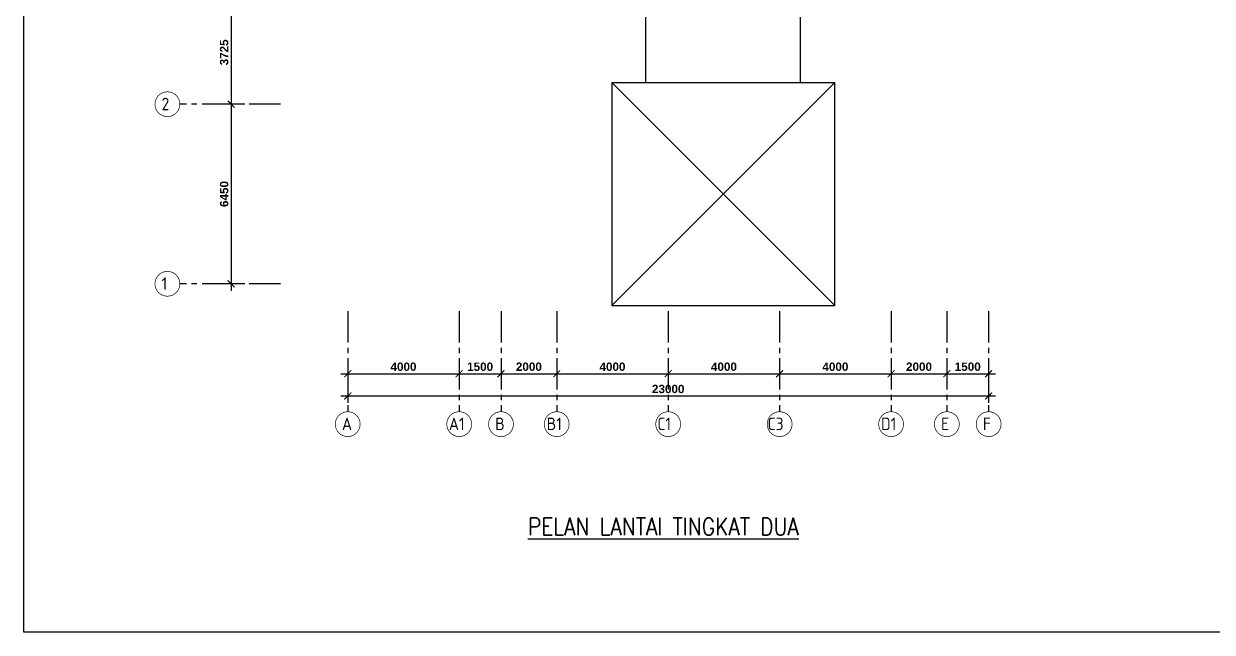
# Model space of a CAD drawing. Header units: inches. Extents: x -86408137 to 595769, y 1041006 to 3160331.
# Drawn here: x 118875 to 161526, y 1043942 to 1065798 of the extents above; entities that cross this region are included whole.
import ezdxf

# ---------------------------------------------------------------- set-up
doc = ezdxf.new("R2010")
doc.units = ezdxf.units.IN
doc.header["$MEASUREMENT"] = 0
doc.linetypes.add('CENTER2', pattern=[1.125, 0.75, -0.125, 0.125, -0.125])
doc.linetypes.add('DASHED2', pattern=[0.375, 0.25, -0.125])
for name, color, linetype in [('DIM', 4, 'Continuous'), ('FF-TEXT', 7, 'Continuous'), ('GRID', 8, 'CENTER2'), ('GRID-TEXT', 8, 'Continuous'), ('ROOF', 2, 'Continuous'), ('t.block', 4, 'Continuous')]:
    doc.layers.add(name, color=color, linetype=linetype)
doc.styles.add('LAILA', font='romans.shx', dxfattribs={"width": 0.85, "height": 350})
doc.styles.add('STYLE1', font='ISOCP.SHX')
doc.styles.add('style2', font='sanssb__.ttf', dxfattribs={"height": 1200})

# ---------------------------------------------------------------- blocks, each defined once
blk = doc.blocks.new('_ARCHTICK')
at = {"color": 0, "linetype": 'ByBlock', "const_width": 0.15}
blk.add_lwpolyline([(-0.5, -0.5), (0.5, 0.5)], dxfattribs=at)

msp = doc.modelspace()

# ---------------------------------------------------------------- linework, layer by layer
at = {"layer": 'DIM'}
for p, q in [((126317, 1066883), (126317, 1062658)), ((126812, 1062908), (126067, 1062908)), ((126812, 1062908), (126067, 1062908)), ((126317, 1063158), (126317, 1056208)), ((126812, 1056458), (126067, 1056458)), ((130502, 1053722), (130502, 1052978)), ((134502, 1053722), (134502, 1052978)), ((134502, 1053722), (134502, 1052978)), ((136002, 1053722), (136002, 1052978)), ((136002, 1053722), (136002, 1052978)), ((138002, 1053722), (138002, 1052978)), ((138002, 1053722), (138002, 1052978)), ((142002, 1053722), (142002, 1052978)), ((142002, 1053722), (142002, 1052978)), ((146002, 1053722), (146002, 1052978)), ((146002, 1053722), (146002, 1052978)), ((150002, 1053722), (150002, 1052978)), ((150002, 1053722), (150002, 1052978)), ((152002, 1053722), (152002, 1052978)), ((152002, 1053722), (152002, 1052978)), ((153502, 1053722), (153502, 1052978)), ((130252, 1053228), (134752, 1053228)), ((134252, 1053228), (136252, 1053228)), ((135752, 1053228), (138252, 1053228)), ((137752, 1053228), (142252, 1053228)), ((141752, 1053228), (146252, 1053228)), ((145752, 1053228), (150252, 1053228)), ((149752, 1053228), (152252, 1053228)), ((151752, 1053228), (153752, 1053228)), ((130502, 1052922), (130502, 1052178)), ((153502, 1052922), (153502, 1052178)), ((130252, 1052428), (153752, 1052428))]:
    msp.add_line(p, q, dxfattribs=at)
at = {"layer": 'GRID', "ltscale": 1500}
for p, q in [((128085, 1062908), (124476, 1062908)), ((128085, 1056458), (124476, 1056458)), ((130502, 1055471), (130502, 1051862)), ((134502, 1055471), (134502, 1051862)), ((136002, 1055471), (136002, 1051862)), ((138002, 1055471), (138002, 1051862)), ((142002, 1055471), (142002, 1051862)), ((146002, 1055471), (146002, 1051862)), ((146002, 1055471), (146002, 1051862)), ((150002, 1055471), (150002, 1051862)), ((150002, 1055471), (150002, 1051862)), ((152002, 1055471), (152002, 1051862)), ((152002, 1055471), (152002, 1051862)), ((153502, 1055471), (153502, 1051862)), ((153502, 1055471), (153502, 1051862))]:
    msp.add_line(p, q, dxfattribs=at)
at = {"layer": 'GRID-TEXT', "const_width": 24.7}
for points in [[(124476, 1062908, 1), (123585, 1062908, 0.414214), (124031, 1062462, 0.414214), (124476, 1062908, 1)], [(124476, 1056458, 1), (123585, 1056458, 0.414214), (124031, 1056012, 0.414214), (124476, 1056458, 1)], [(130947, 1051417, 1), (130056, 1051417, 0.414214), (130502, 1050971, 0.414214), (130947, 1051417, 1)], [(134947, 1051417, 1), (134056, 1051417, 0.414214), (134502, 1050971, 0.414214), (134947, 1051417, 1)], [(136447, 1051417, 1), (135556, 1051417, 0.414214), (136002, 1050971, 0.414214), (136447, 1051417, 1)], [(138447, 1051417, 1), (137556, 1051417, 0.414214), (138002, 1050971, 0.414214), (138447, 1051417, 1)], [(142447, 1051417, 1), (141556, 1051417, 0.414214), (142002, 1050971, 0.414214), (142447, 1051417, 1)], [(146447, 1051417, 1), (145556, 1051417, 0.414214), (146002, 1050971, 0.414214), (146447, 1051417, 1)], [(150447, 1051417, 1), (149556, 1051417, 0.414214), (150002, 1050971, 0.414214), (150447, 1051417, 1)], [(152447, 1051417, 1), (151556, 1051417, 0.414214), (152002, 1050971, 0.414214), (152447, 1051417, 1)], [(153947, 1051417, 1), (153056, 1051417, 0.414214), (153502, 1050971, 0.414214), (153947, 1051417, 1)]]:
    msp.add_lwpolyline(points, format="xyb", dxfattribs=at)
at = {"layer": 'ROOF', "linetype": 'Continuous', "ltscale": 2000}
for p, q in [((141202, 1063683), (141202, 1066033)), ((146752, 1063683), (146752, 1066033)), ((147977, 1055683), (139977, 1063683)), ((139977, 1055683), (147977, 1063683)), ((139977, 1063683), (147977, 1063683)), ((139977, 1063683), (139977, 1055683)), ((139977, 1063324), (139977, 1055683)), ((147977, 1055683), (147977, 1063683)), ((139977, 1055683), (147977, 1055683))]:
    msp.add_line(p, q, dxfattribs=at)
at = {"layer": 'ROOF', "linetype": 'DASHED2', "ltscale": 2000}
for p, q in [((140202, 1063683), (147752, 1063683)), ((140202, 1055683), (147752, 1055683))]:
    msp.add_line(p, q, dxfattribs=at)
at = {"layer": 't.block', "color": 7, "ltscale": 0.5}
msp.add_lwpolyline([(213730, 1043942), (118875, 1043942), (118875, 1108805), (213730, 1108805)], close=True, dxfattribs=at)

# ---------------------------------------------------------------- block references
at = {"layer": 'DIM', "xscale": 250, "yscale": 250, "zscale": 250}
for p, rotation in [((126317, 1062908), 270), ((126317, 1062908), 90), ((126317, 1056458), 270), ((130502, 1053228), 180), ((134502, 1053228), 180), ((136002, 1053228), 180), ((138002, 1053228), 180), ((142002, 1053228), 180), ((146002, 1053228), 180), ((150002, 1053228), 180), ((152002, 1053228), 180), ((130502, 1052428), 180)]:
    msp.add_blockref('_ARCHTICK', p, dxfattribs=dict(at, rotation=rotation))
for p in [(134502, 1053228), (136002, 1053228), (138002, 1053228), (142002, 1053228), (146002, 1053228), (150002, 1053228), (152002, 1053228), (153502, 1053228), (153502, 1052428)]:
    msp.add_blockref('_ARCHTICK', p, dxfattribs=at)

# ---------------------------------------------------------------- texts
at = {"layer": 'DIM', "char_height": 300, "attachment_point": 5, "rotation": 90, "style": 'style2'}
for s, insert in [('\\A1;3725', (126067, 1064770)), ('\\A1;6450', (126067, 1059683))]:
    msp.add_mtext(s, dxfattribs=dict(at, insert=insert))
at = {"layer": 'DIM', "char_height": 300, "attachment_point": 5, "style": 'style2'}
for s, insert in [('\\A1;4000', (132502, 1053478)), ('\\A1;1500', (135252, 1053478)), ('\\A1;2000', (137002, 1053478)), ('\\A1;4000', (140002, 1053478)), ('\\A1;4000', (144002, 1053478)), ('\\A1;4000', (148002, 1053478)), ('\\A1;2000', (151002, 1053478)), ('\\A1;1500', (152752, 1053478)), ('\\A1;23000', (142002, 1052678))]:
    msp.add_mtext(s, dxfattribs=dict(at, insert=insert))
at = {"layer": 'FF-TEXT', "color": 3, "style": 'LAILA', "width": 0.85}
msp.add_text('%%uPELAN LANTAI TINGKAT DUA', height=625, dxfattribs=at).set_placement((136970, 1047425))
at = {"layer": 'GRID-TEXT', "style": 'STYLE1'}
for s, p in [('2', (123822, 1062692)), ('1', (123822, 1056242)), ('A', (130293, 1051201)), ('A1', (134131, 1051201)), ('B', (135793, 1051201)), ('B1', (137640, 1051201)), ('C1', (141612, 1051201)), ('C3', (145568, 1051201)), ('D1', (149638, 1051201)), ('E', (151793, 1051201)), ('F', (153293, 1051201))]:
    msp.add_text(s, height=450, dxfattribs=at).set_placement(p)

doc.saveas('drawing.dxf')
